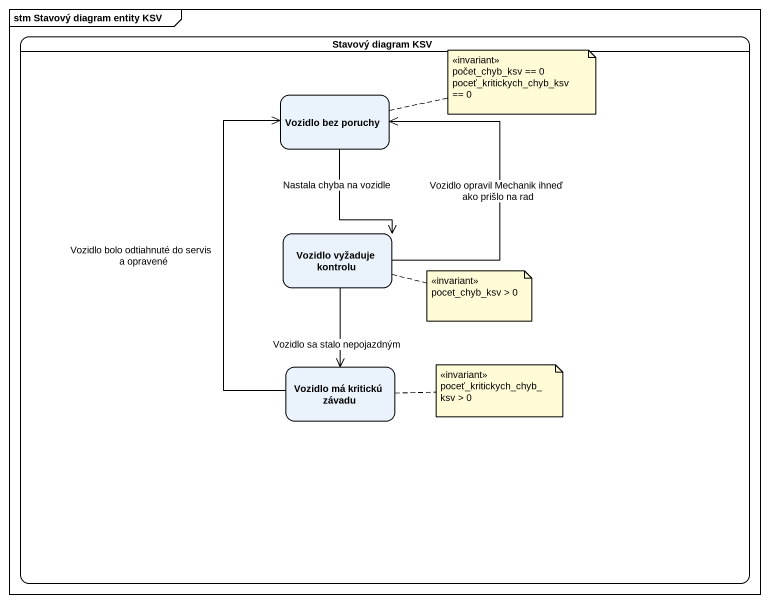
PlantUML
@startuml
mainframe stm Stavový diagram entity KSV
hide empty description
state "Stavový diagram KSV" as Stavový_diagram_KSV {
  state "Vozidlo bez poruchy" as Vozidlo_bez_poruchy
  state "Vozidlo vyžaduje kontrolu" as Vozidlo_vyžaduje_kontrolu
  state "Vozidlo má kritickú závadu" as Vozidlo_má_kritickú_závadu
}
Vozidlo_bez_poruchy --> Vozidlo_vyžaduje_kontrolu : Nastala chyba na vozidle
Vozidlo_vyžaduje_kontrolu -up-> Vozidlo_bez_poruchy : Vozidlo opravil Mechanik ihneď ako prišlo na rad
Vozidlo_vyžaduje_kontrolu --> Vozidlo_má_kritickú_závadu : Vozidlo sa stalo nepojazdným
Vozidlo_má_kritickú_závadu -up-> Vozidlo_bez_poruchy : Vozidlo bolo odtiahnuté do servis a opravené
note right of Vozidlo_bez_poruchy
  <<invariant>>
  počet_chyb_ksv == 0
  poceť_kritickych_chyb_ksv == 0
end note
note right of Vozidlo_vyžaduje_kontrolu
  <<invariant>>
  pocet_chyb_ksv > 0
end note
note right of Vozidlo_má_kritickú_závadu
  <<invariant>>
  poceť_kritickych_chyb_ksv > 0
end note
@enduml
